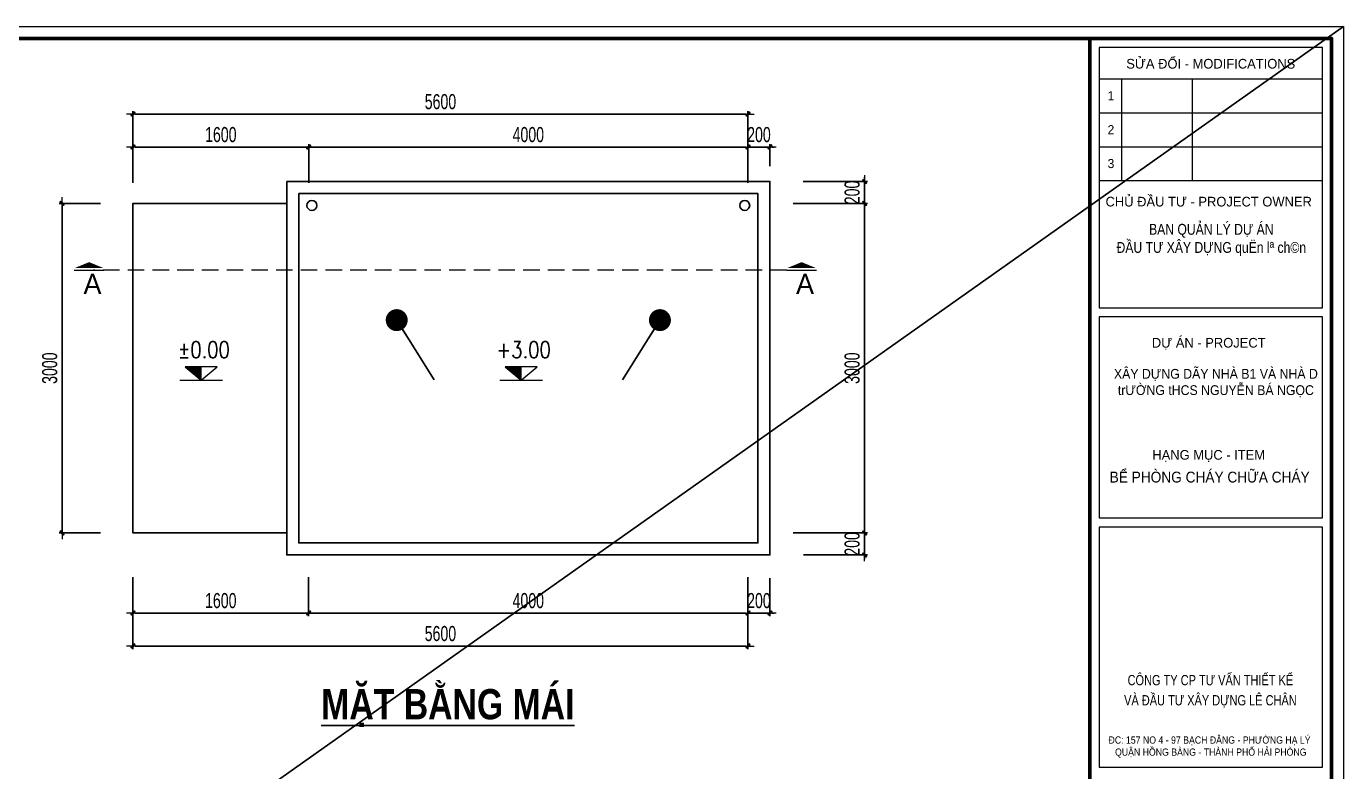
# Model space of a CAD drawing. Header units: millimetres. Extents: x 142758 to 365363, y -504867 to -449406.
# Drawn here: x 209147 to 221141, y -469268 to -462482 of the extents above; entities that cross this region are included whole.
import ezdxf
from ezdxf.enums import TextEntityAlignment as Align

# ---------------------------------------------------------------- set-up
doc = ezdxf.new("R2010")
doc.units = ezdxf.units.MM
doc.header["$LTSCALE"] = 20
doc.header["$MEASUREMENT"] = 0
doc.header["$PDMODE"] = 32
doc.linetypes.add('HIDDEN', pattern=[0.375, 0.25, -0.125])
doc.layers.get('Defpoints').update_dxf_attribs({"color": 1})
for name, color, linetype, lineweight in [('08. Net Text', 3, 'Continuous', 13), ('LC Dim', 8, 'Continuous', 18), ('LC Khac', 4, 'Continuous', 9), ('LC MANH DUT', 35, 'HIDDEN', 5), ('LC Net thay', 7, 'Continuous', 25), ('LC Text1', 3, 'Continuous', 20), ('LC Text2', 7, 'Continuous', 25)]:
    doc.layers.add(name, color=color, linetype=linetype, lineweight=lineweight)
doc.layers.add('KCS_Plotter', color=11, linetype='Continuous', plot=False)
doc.layers.add('Khungten_LCDI', color=7, linetype='Continuous')
doc.styles.add('HOATBIF', font='hoatbif.shx', dxfattribs={"width": 0.7})
doc.styles.add('Khungten', font='VHAVAN.TTF', dxfattribs={"width": 0.9, "height": 5000})
doc.styles.add('LC 1', font='VHAVANB.TTF')
doc.styles.add('LC3', font='VHARIALB.TTF', dxfattribs={"width": 0.8})
doc.styles.add('T1', font='Vnsimli.shx', dxfattribs={"width": 0.8})
doc.styles.add('Text Khung Ten', font='VHAVAN.TTF')
doc.styles.add('Title', font='VHBLACK.TTF', dxfattribs={"width": 0.8})
doc.dimstyles.new('1-100', dxfattribs={"dimscale": 100, "dimtxt": 2.5, "dimasz": 0.35, "dimexe": 0.5, "dimexo": 0, "dimgap": 0.8, "dimtad": 1, "dimdec": 0, "dimzin": 0, "dimdsep": 46, "dimtxsty": 'HOATBIF', "dimblk1": 'DOT', "dimblk2": 'DOT', "dimsah": 1, "dimcen": -1, "dimdle": 1, "dimclrd": 256, "dimclre": 256, "dimclrt": 4, "dimadec": 3, "dimazin": 2, "dimtfac": 0.333333, "dimtdec": 0, "dimtix": 1, "dimtmove": 2, "dimatfit": 3, "dimldrblk": 'DOT', "dimfxl": 1, "dimtvp": 0.833333, "dimtolj": 1, "dimtzin": 0, "dimarcsym": 0})
doc.dimstyles.new('MONG', dxfattribs={"dimscale": 50, "dimtxt": 2.5, "dimasz": 0.35, "dimexe": 0.5, "dimexo": 0, "dimgap": 0.8, "dimtad": 1, "dimdec": 0, "dimzin": 0, "dimdsep": 46, "dimtxsty": 'HOATBIF', "dimblk1": 'DOT', "dimblk2": 'DOT', "dimsah": 1, "dimcen": -1, "dimdle": 1, "dimclrd": 256, "dimclre": 256, "dimclrt": 4, "dimadec": 3, "dimazin": 2, "dimtfac": 0.333333, "dimtdec": 0, "dimtix": 1, "dimtmove": 2, "dimatfit": 3, "dimldrblk": 'DOT', "dimfxl": 1, "dimtvp": 0.833333, "dimtolj": 1, "dimtzin": 0, "dimarcsym": 0})

# ---------------------------------------------------------------- blocks, each defined once
blk = doc.blocks.new('TIEUDE1')
at = {"layer": 'LC Text2', "color": 7, "style": 'LC 1'}
blk.add_attdef('TIªU§Ò', text='', height=5, dxfattribs=at).set_placement((0, 0), align=Align.BOTTOM_CENTER)
blk.add_attdef('TL', text='', height=3, dxfattribs=at).set_placement((0, -2), align=Align.TOP_CENTER)
blk = doc.blocks.new('Nha o can bo nhan vien Trung doan')
at = {"layer": 'Defpoints', "lineweight": 0}
blk.add_lwpolyline([(-1200, -14850), (-1200, 14850), (40800, 14850), (40800, -14850)], close=True, dxfattribs=at)
at = {"layer": 'Khungten_LCDI', "color": 5, "lineweight": 60}
blk.add_line((36600, 14650), (36600, -14650), dxfattribs=at)
at = {"layer": 'Khungten_LCDI', "color": 5, "lineweight": 25}
blk.add_line((40600, -14650), (40600, 14650), dxfattribs=at)
at = {"layer": 'Khungten_LCDI', "color": 9, "lineweight": 15}
for p, q in [((36750, 13981), (40450, 13981)), ((37123, 13981), (37123, 12297)), ((38293, 13981), (38293, 12297)), ((36750, 13420), (40450, 13420)), ((36750, 12858), (40450, 12858)), ((36750, 12297), (40450, 12297))]:
    blk.add_line(p, q, dxfattribs=at)
at = {"layer": 'Khungten_LCDI', "color": 5, "lineweight": 60}
blk.add_lwpolyline([(0, -14650), (0, 14650), (40600, 14650), (40600, -14650)], close=True, dxfattribs=at)
at = {"layer": 'Khungten_LCDI', "color": 9, "lineweight": 15}
for points in [[(36750, 10190), (40450, 10190), (40450, 14500), (36750, 14500)], [(36750, 6712), (40450, 6712), (40450, 10040), (36750, 10040)], [(36750, 2587), (40450, 2587), (40450, 6562), (36750, 6562)]]:
    blk.add_lwpolyline(points, close=True, dxfattribs=at)
at = {"color": 7, "style": 'Khungten'}
for s, p in [('söa ®æi - modifications', (38600, 14151)), ('chñ ®Çu t\xad - project owner', (38566, 11868)), ('dù ¸n - PROJECT', (38566, 9532)), ('h¹ng môc - item', (38566, 7676))]:
    blk.add_text(s, height=160, dxfattribs=at).set_placement(p, align=Align.CENTER)
at = {"color": 7, "style": 'Title', "width": 0.8}
for s, p in [('c«ng ty cp t\xad vÊn thiÕt kÕ', (38594, 3942)), ('vµ ®Çu t\xad x©y dùng lª ch©n', (38594, 3609))]:
    blk.add_text(s, height=170, dxfattribs=at).set_placement(p, align=Align.CENTER)
at = {"color": 4, "attachment_point": 5, "style": 'Khungten'}
for s, insert, char_height, width in [('{\\fArial|b0|i0|c0|p34;\\W0.8;BAN QUẢN LÝ DỰ ÁN \\PĐẦU TƯ XÂY DỰNG\\f.VnArialH|b0|i0|c0|p34; quËn lª ch©n}', (38609, 11313), 180, 3619.87), ('{\\f.VnArialH|b0|i0|c0|p34;X\\fArial|b0|i0|c0|p34;ÂY DỰNG DÃY NHÀ B1 VÀ NHÀ D\\f.VnArialH|b0|i0|c0|p34; tr\\fArial|b0|i0|c163|p34;ƯỜNG\\f.VnArialH|b0|i0|c0|p34; tHCS NGUY\\fArial|b0|i0|c163|p34;ỄN BÁ NGỌC}', (38685, 8945), 162, 3837.04), ('{\\f.VnArialH|b0|i0|c0|p34;BÓ PHßNG CH¸Y CH÷A CH¸Y}', (38582, 7387), 180, 3833.26)]:
    blk.add_mtext(s, dxfattribs=dict(at, insert=insert, char_height=char_height, width=width))
at = {"color": 7, "insert": (38600, 3096), "char_height": 120, "attachment_point": 2, "style": 'Khungten'}
blk.add_mtext_dynamic_manual_height_columns('®c: 157 no 4 - 97 b¹ch ®»ng - ph\xadêng h¹ lý   quËn hång bµng - thµnh phè h¶i phßng ', width=3421.65, gutter_width=25, heights=[0], dxfattribs=at)
at = {"color": 7, "style": 'Khungten', "width": 0.8}
for tag, p in [('REVISION', (39499, -10746)), ('NGAYHT', (39546, -11609))]:
    blk.add_attdef(tag, text='', height=200, dxfattribs=at).set_placement(p, align=Align.CENTER)
at = {"layer": '08. Net Text', "color": 7, "style": 'Text Khung Ten'}
blk.add_text('1', height=150, dxfattribs=at).set_placement((36892, 13627))
at = {"layer": '08. Net Text', "color": 7, "ltscale": 2, "style": 'Text Khung Ten'}
for s, p in [('2', (36892, 13065)), ('3', (36892, 12504))]:
    blk.add_text(s, height=150, dxfattribs=at).set_placement(p)
at = {"layer": 'LC Text1', "style": 'Title', "width": 1.485915}
for tag, p, p2 in [('TENBANVE1', (36913, -8886), (40339, -8886)), ('TENBANVE2', (36913, -9562), (40339, -9562))]:
    blk.add_attdef(tag, text='', height=250, dxfattribs=at).set_placement(p, p2, align=Align.FIT)
at = {"layer": 'LC Text1', "style": 'Title', "width": 0.7}
blk.add_attdef('SOBANVE', text='', height=250, dxfattribs=at).set_placement((39562, -13896), align=Align.CENTER)
blk = doc.blocks.new('DOT')
at = {"layer": 'LC Dim', "color": 4}
blk.add_line((-1, -1), (1, 1), dxfattribs=at)
at = {"layer": 'LC Dim'}
blk.add_line((-3, 0), (3, 0), dxfattribs=at)
at = {"layer": 'LC Dim', "color": 4}
blk.add_lwpolyline([(0.5, 1), (-1, -0.5), (-0.5, -1), (1, 0.5)], close=True, dxfattribs=at)
blk = doc.blocks.new('*D68')
at = {"layer": 'Defpoints', "color": 0, "ltscale": 2, "transparency": 16777216}
for p in [(209823, -464094), (209472, -467094), (209823, -467094)]:
    blk.add_point(p, dxfattribs=at)
at = {"layer": 'LC Dim', "lineweight": -2, "ltscale": 2, "transparency": 16777216}
for p, q in [((209823, -464094), (209445, -464094)), ((209472, -464114), (209472, -467075)), ((209823, -467094), (209445, -467094))]:
    blk.add_line(p, q, dxfattribs=at)
at = {"layer": 'LC Dim', "lineweight": -2, "ltscale": 2, "transparency": 16777216, "xscale": 19.25, "yscale": 19.25, "zscale": 19.25}
for p, rotation in [((209472, -464094), 90), ((209472, -467094), 270)]:
    blk.add_blockref('DOT', p, dxfattribs=dict(at, rotation=rotation))
at = {"layer": 'LC Dim', "color": 4, "ltscale": 2, "transparency": 16777216, "insert": (209360, -465594), "char_height": 137.5, "attachment_point": 5, "rotation": 90, "style": 'HOATBIF'}
blk.add_mtext('\\A1;3000', dxfattribs=at)
blk = doc.blocks.new('_Dot')
at = {"color": 0, "linetype": 'ByBlock', "lineweight": -2}
blk.add_line((-0.5, 0), (-1, 0), dxfattribs=at)
at = {"color": 0, "linetype": 'ByBlock', "const_width": 0.5}
blk.add_lwpolyline([(-0.25, 0, 1), (0.25, 0, 1)], format="xyb", close=True, dxfattribs=at)
blk = doc.blocks.new('*D69')
at = {"layer": 'Defpoints', "color": 0, "ltscale": 2, "transparency": 16777216}
for p in [(211717.33538, -463580.79265), (210117.33538, -463906.89217), (211717.33538, -463906.89217)]:
    blk.add_point(p, dxfattribs=at)
at = {"layer": 'LC Dim', "lineweight": -2, "ltscale": 2, "transparency": 16777216}
for p, q in [((210117.33538, -463906.89217), (210117.33538, -463553.29265)), ((210136.58538, -463580.79265), (211698.08538, -463580.79265)), ((211717.33538, -463906.89217), (211717.33538, -463553.29265))]:
    blk.add_line(p, q, dxfattribs=at)
at = {"layer": 'LC Dim', "lineweight": -2, "ltscale": 2, "transparency": 16777216, "xscale": 19.25, "yscale": 19.25, "zscale": 19.25, "rotation": 180}
blk.add_blockref('DOT', (210117.33538, -463580.79265), dxfattribs=at)
at = {"layer": 'LC Dim', "lineweight": -2, "ltscale": 2, "transparency": 16777216, "xscale": 19.25, "yscale": 19.25, "zscale": 19.25}
blk.add_blockref('DOT', (211717.33538, -463580.79265), dxfattribs=at)
at = {"layer": 'LC Dim', "color": 4, "ltscale": 2, "transparency": 16777216, "insert": (210917.33538, -463468.04265), "char_height": 137.5, "attachment_point": 5, "style": 'HOATBIF'}
blk.add_mtext('\\A1;1600', dxfattribs=at)
blk = doc.blocks.new('*D70')
at = {"layer": 'Defpoints', "color": 0, "ltscale": 2, "transparency": 16777216}
for p in [(215717.33538, -463280.79265), (210117.33538, -463906.89217), (215717.33538, -463906.89217)]:
    blk.add_point(p, dxfattribs=at)
at = {"layer": 'LC Dim', "lineweight": -2, "ltscale": 2, "transparency": 16777216}
for p, q in [((210117.33538, -463906.89217), (210117.33538, -463253.29265)), ((210136.58538, -463280.79265), (215698.08538, -463280.79265)), ((215717.33538, -463906.89217), (215717.33538, -463253.29265))]:
    blk.add_line(p, q, dxfattribs=at)
at = {"layer": 'LC Dim', "lineweight": -2, "ltscale": 2, "transparency": 16777216, "xscale": 19.25, "yscale": 19.25, "zscale": 19.25, "rotation": 180}
blk.add_blockref('DOT', (210117.33538, -463280.79265), dxfattribs=at)
at = {"layer": 'LC Dim', "lineweight": -2, "ltscale": 2, "transparency": 16777216, "xscale": 19.25, "yscale": 19.25, "zscale": 19.25}
blk.add_blockref('DOT', (215717.33538, -463280.79265), dxfattribs=at)
at = {"layer": 'LC Dim', "color": 4, "ltscale": 2, "transparency": 16777216, "insert": (212917.33538, -463168.04265), "char_height": 137.5, "attachment_point": 5, "style": 'HOATBIF'}
blk.add_mtext('\\A1;5600', dxfattribs=at)
blk = doc.blocks.new('*D71')
at = {"layer": 'Defpoints', "color": 0, "ltscale": 2, "transparency": 16777216}
for p in [(216129, -464094), (216129, -467094), (216779, -467094)]:
    blk.add_point(p, dxfattribs=at)
at = {"layer": 'LC Dim', "lineweight": -2, "ltscale": 2, "transparency": 16777216}
for p, q in [((216129, -464094), (216806, -464094)), ((216779, -464114), (216779, -467075)), ((216129, -467094), (216806, -467094))]:
    blk.add_line(p, q, dxfattribs=at)
at = {"layer": 'LC Dim', "lineweight": -2, "ltscale": 2, "transparency": 16777216, "xscale": 19.25, "yscale": 19.25, "zscale": 19.25}
for p, rotation in [((216779, -464094), 90), ((216779, -467094), 270)]:
    blk.add_blockref('DOT', p, dxfattribs=dict(at, rotation=rotation))
at = {"layer": 'LC Dim', "color": 4, "ltscale": 2, "transparency": 16777216, "insert": (216666, -465594), "char_height": 137.5, "attachment_point": 5, "rotation": 90, "style": 'HOATBIF'}
blk.add_mtext('\\A1;3000', dxfattribs=at)
blk = doc.blocks.new('Caodo1')
at = {"layer": 'LC Text1'}
blk.add_hatch(color=256, dxfattribs=at).paths.add_polyline_path([(0, 200), (0, 0), (243, 200)])
for p, q in [((0, 0), (0, 200)), ((324, 0), (-324, 0))]:
    blk.add_line(p, q, dxfattribs=at)
blk.add_lwpolyline([(-243, 200), (243, 200), (0, 0), (0, 0)], close=True, dxfattribs=at)
at = {"layer": 'LC Text1', "style": 'T1', "width": 0.8}
blk.add_attdef('%%P0,00', text='', height=250, dxfattribs=at).set_placement((-39, 460), align=Align.MIDDLE_CENTER)
blk = doc.blocks.new('*D75')
at = {"layer": 'Defpoints', "color": 0, "ltscale": 2, "transparency": 16777216}
for p in [(211717.33538, -463580.79265), (211717.33538, -463906.89217), (215717.33538, -463906.89217)]:
    blk.add_point(p, dxfattribs=at)
at = {"layer": 'LC Dim', "lineweight": -2, "ltscale": 2, "transparency": 16777216}
for p, q in [((211717.33538, -463906.89217), (211717.33538, -463553.29265)), ((215698.08538, -463580.79265), (211736.58538, -463580.79265)), ((215717.33538, -463906.89217), (215717.33538, -463553.29265))]:
    blk.add_line(p, q, dxfattribs=at)
at = {"layer": 'LC Dim', "lineweight": -2, "ltscale": 2, "transparency": 16777216, "xscale": 19.25, "yscale": 19.25, "zscale": 19.25, "rotation": 180}
blk.add_blockref('DOT', (211717.33538, -463580.79265), dxfattribs=at)
at = {"layer": 'LC Dim', "lineweight": -2, "ltscale": 2, "transparency": 16777216, "xscale": 19.25, "yscale": 19.25, "zscale": 19.25}
blk.add_blockref('DOT', (215717.33538, -463580.79265), dxfattribs=at)
at = {"layer": 'LC Dim', "color": 4, "ltscale": 2, "transparency": 16777216, "insert": (213717.33538, -463468.04265), "char_height": 137.5, "attachment_point": 5, "style": 'HOATBIF'}
blk.add_mtext('\\A1;4000', dxfattribs=at)
blk = doc.blocks.new('*D76')
at = {"layer": 'Defpoints', "color": 0, "ltscale": 2, "transparency": 16777216}
for p in [(210117, -467498), (211717, -467498), (211717, -467824)]:
    blk.add_point(p, dxfattribs=at)
at = {"layer": 'LC Dim', "lineweight": -2, "ltscale": 2, "transparency": 16777216}
for p, q in [((210117, -467498), (210117, -467852)), ((211717, -467498), (211717, -467852)), ((210137, -467824), (211698, -467824))]:
    blk.add_line(p, q, dxfattribs=at)
at = {"layer": 'LC Dim', "lineweight": -2, "ltscale": 2, "transparency": 16777216, "xscale": 19.25, "yscale": 19.25, "zscale": 19.25, "rotation": 180}
blk.add_blockref('DOT', (210117, -467824), dxfattribs=at)
at = {"layer": 'LC Dim', "lineweight": -2, "ltscale": 2, "transparency": 16777216, "xscale": 19.25, "yscale": 19.25, "zscale": 19.25}
blk.add_blockref('DOT', (211717, -467824), dxfattribs=at)
at = {"layer": 'LC Dim', "color": 4, "ltscale": 2, "transparency": 16777216, "insert": (210917, -467711), "char_height": 137.5, "attachment_point": 5, "style": 'HOATBIF'}
blk.add_mtext('\\A1;1600', dxfattribs=at)
blk = doc.blocks.new('*D77')
at = {"layer": 'Defpoints', "color": 0, "ltscale": 2, "transparency": 16777216}
for p in [(210117, -467498), (215717, -467498), (215717, -468124)]:
    blk.add_point(p, dxfattribs=at)
at = {"layer": 'LC Dim', "lineweight": -2, "ltscale": 2, "transparency": 16777216}
for p, q in [((210117, -467498), (210117, -468152)), ((215717, -467498), (215717, -468152)), ((210137, -468124), (215698, -468124))]:
    blk.add_line(p, q, dxfattribs=at)
at = {"layer": 'LC Dim', "lineweight": -2, "ltscale": 2, "transparency": 16777216, "xscale": 19.25, "yscale": 19.25, "zscale": 19.25, "rotation": 180}
blk.add_blockref('DOT', (210117, -468124), dxfattribs=at)
at = {"layer": 'LC Dim', "lineweight": -2, "ltscale": 2, "transparency": 16777216, "xscale": 19.25, "yscale": 19.25, "zscale": 19.25}
blk.add_blockref('DOT', (215717, -468124), dxfattribs=at)
at = {"layer": 'LC Dim', "color": 4, "ltscale": 2, "transparency": 16777216, "insert": (212917, -468011), "char_height": 137.5, "attachment_point": 5, "style": 'HOATBIF'}
blk.add_mtext('\\A1;5600', dxfattribs=at)
blk = doc.blocks.new('*D78')
at = {"layer": 'Defpoints', "color": 0, "ltscale": 2, "transparency": 16777216}
for p in [(211717, -467498), (215717, -467498), (211717, -467824)]:
    blk.add_point(p, dxfattribs=at)
at = {"layer": 'LC Dim', "lineweight": -2, "ltscale": 2, "transparency": 16777216}
for p, q in [((211717, -467498), (211717, -467852)), ((215717, -467498), (215717, -467852)), ((215698, -467824), (211737, -467824))]:
    blk.add_line(p, q, dxfattribs=at)
at = {"layer": 'LC Dim', "lineweight": -2, "ltscale": 2, "transparency": 16777216, "xscale": 19.25, "yscale": 19.25, "zscale": 19.25, "rotation": 180}
blk.add_blockref('DOT', (211717, -467824), dxfattribs=at)
at = {"layer": 'LC Dim', "lineweight": -2, "ltscale": 2, "transparency": 16777216, "xscale": 19.25, "yscale": 19.25, "zscale": 19.25}
blk.add_blockref('DOT', (215717, -467824), dxfattribs=at)
at = {"layer": 'LC Dim', "color": 4, "ltscale": 2, "transparency": 16777216, "insert": (213717, -467711), "char_height": 137.5, "attachment_point": 5, "style": 'HOATBIF'}
blk.add_mtext('\\A1;4000', dxfattribs=at)
blk = doc.blocks.new('*D100')
at = {"layer": 'Defpoints', "color": 0, "ltscale": 2, "transparency": 16777216}
for p in [(216129, -467094), (216224, -467294), (216779, -467294)]:
    blk.add_point(p, dxfattribs=at)
at = {"layer": 'LC Dim', "lineweight": -2, "ltscale": 2, "transparency": 16777216}
for p, q in [((216779, -467075), (216779, -467056)), ((216129, -467094), (216806, -467094)), ((216779, -467094), (216779, -467294)), ((216224, -467294), (216806, -467294)), ((216779, -467314), (216779, -467333))]:
    blk.add_line(p, q, dxfattribs=at)
at = {"layer": 'LC Dim', "lineweight": -2, "ltscale": 2, "transparency": 16777216, "xscale": 19.25, "yscale": 19.25, "zscale": 19.25}
for p, rotation in [((216779, -467094), 270), ((216779, -467294), 90)]:
    blk.add_blockref('DOT', p, dxfattribs=dict(at, rotation=rotation))
at = {"layer": 'LC Dim', "color": 4, "ltscale": 2, "transparency": 16777216, "insert": (216666, -467194), "char_height": 137.5, "attachment_point": 5, "rotation": 90, "style": 'HOATBIF'}
blk.add_mtext('\\A1;200', dxfattribs=at)
blk = doc.blocks.new('*D101')
at = {"layer": 'Defpoints', "color": 0, "ltscale": 2, "transparency": 16777216}
for p in [(215717, -467498), (215917, -467506), (215917, -467824)]:
    blk.add_point(p, dxfattribs=at)
at = {"layer": 'LC Dim', "lineweight": -2, "ltscale": 2, "transparency": 16777216}
for p, q in [((215717, -467498), (215717, -467852)), ((215917, -467506), (215917, -467852)), ((215698, -467824), (215679, -467824)), ((215717, -467824), (215917, -467824)), ((215937, -467824), (215956, -467824))]:
    blk.add_line(p, q, dxfattribs=at)
at = {"layer": 'LC Dim', "lineweight": -2, "ltscale": 2, "transparency": 16777216, "xscale": 19.25, "yscale": 19.25, "zscale": 19.25}
blk.add_blockref('DOT', (215717, -467824), dxfattribs=at)
at = {"layer": 'LC Dim', "lineweight": -2, "ltscale": 2, "transparency": 16777216, "xscale": 19.25, "yscale": 19.25, "zscale": 19.25, "rotation": 180}
blk.add_blockref('DOT', (215917, -467824), dxfattribs=at)
at = {"layer": 'LC Dim', "color": 4, "ltscale": 2, "transparency": 16777216, "insert": (215817, -467711), "char_height": 137.5, "attachment_point": 5, "style": 'HOATBIF'}
blk.add_mtext('\\A1;200', dxfattribs=at)
blk = doc.blocks.new('*D102')
at = {"layer": 'Defpoints', "color": 0, "ltscale": 2, "transparency": 16777216}
for p in [(216221, -463894), (216779, -463894), (216129, -464094)]:
    blk.add_point(p, dxfattribs=at)
at = {"layer": 'LC Dim', "lineweight": -2, "ltscale": 2, "transparency": 16777216}
for p, q in [((216221, -463894), (216806, -463894)), ((216779, -463875), (216779, -463856)), ((216779, -464094), (216779, -463894)), ((216129, -464094), (216806, -464094)), ((216779, -464114), (216779, -464133))]:
    blk.add_line(p, q, dxfattribs=at)
at = {"layer": 'LC Dim', "lineweight": -2, "ltscale": 2, "transparency": 16777216, "xscale": 19.25, "yscale": 19.25, "zscale": 19.25}
for p, rotation in [((216779, -463894), 270), ((216779, -464094), 90)]:
    blk.add_blockref('DOT', p, dxfattribs=dict(at, rotation=rotation))
at = {"layer": 'LC Dim', "color": 4, "ltscale": 2, "transparency": 16777216, "insert": (216666, -463994), "char_height": 137.5, "attachment_point": 5, "rotation": 90, "style": 'HOATBIF'}
blk.add_mtext('\\A1;200', dxfattribs=at)
blk = doc.blocks.new('*D103')
at = {"layer": 'Defpoints', "color": 0, "ltscale": 2, "transparency": 16777216}
for p in [(215917.33538, -463580.79265), (215917.33538, -463753.5), (215717.33538, -463906.89217)]:
    blk.add_point(p, dxfattribs=at)
at = {"layer": 'LC Dim', "lineweight": -2, "ltscale": 2, "transparency": 16777216}
for p, q in [((215698.08538, -463580.79265), (215678.83538, -463580.79265)), ((215717.33538, -463906.89217), (215717.33538, -463553.29265)), ((215717.33538, -463580.79265), (215917.33538, -463580.79265)), ((215917.33538, -463753.5), (215917.33538, -463553.29265)), ((215936.58538, -463580.79265), (215955.83538, -463580.79265))]:
    blk.add_line(p, q, dxfattribs=at)
at = {"layer": 'LC Dim', "lineweight": -2, "ltscale": 2, "transparency": 16777216, "xscale": 19.25, "yscale": 19.25, "zscale": 19.25}
blk.add_blockref('DOT', (215717.33538, -463580.79265), dxfattribs=at)
at = {"layer": 'LC Dim', "lineweight": -2, "ltscale": 2, "transparency": 16777216, "xscale": 19.25, "yscale": 19.25, "zscale": 19.25, "rotation": 180}
blk.add_blockref('DOT', (215917.33538, -463580.79265), dxfattribs=at)
at = {"layer": 'LC Dim', "color": 4, "ltscale": 2, "transparency": 16777216, "insert": (215817.33538, -463468.04265), "char_height": 137.5, "attachment_point": 5, "style": 'HOATBIF'}
blk.add_mtext('\\A1;200', dxfattribs=at)

msp = doc.modelspace()

# ---------------------------------------------------------------- linework, layer by layer
at = {"layer": 'KCS_Plotter', "ltscale": 2}
msp.add_line((198041.3, -478816.8), (221141.3, -462481.8), dxfattribs=at)
at = {"layer": 'LC Khac', "color": 1, "ltscale": 2}
for p, q in [((209583, -464703), (209853.1, -464703)), ((216070.8, -464703), (216341, -464703))]:
    msp.add_line(p, q, dxfattribs=at)
for points in [[(209718, -464628.4, 0, 262.3, 0), (209718, -464682.6, 153, 153, 0)], [(216205.9, -464628.4, 0, 262.3, 0), (216205.9, -464682.6, 153, 153, 0)]]:
    msp.add_lwpolyline(points, format="xyseb", dxfattribs=at)
at = {"layer": 'LC MANH DUT', "ltscale": 30}
msp.add_line((216070.8, -464703), (209757, -464703), dxfattribs=at)
at = {"layer": 'LC Net thay'}
for points in [[(211517.3, -463894.3), (215917.3, -463894.3), (215917.3, -467294.3), (211517.3, -467294.3)], [(211627.3, -464004.3), (215807.3, -464004.3), (215807.3, -467184.3), (211627.3, -467184.3)]]:
    msp.add_lwpolyline(points, close=True, dxfattribs=at)
msp.add_lwpolyline([(211517.3, -464094.3), (210117.3, -464094.3), (210117.3, -467094.3), (211517.3, -467094.3)], dxfattribs=at)
at = {"layer": 'LC Net thay', "ltscale": 2}
for centre in [(211746.5, -464112.5), (215688.2, -464112.5)]:
    msp.add_circle(centre, 45, dxfattribs=at)

# ---------------------------------------------------------------- block references
at = {"layer": 'LC Net thay', "xscale": 0.55, "yscale": 0.55, "zscale": 0.55}
msp.add_blockref('Nha o can bo nhan vien Trung doan', (198701.3, -470649.3), dxfattribs=at)
at = {"layer": 'LC Text1'}
ref = msp.add_blockref('Caodo1', (210739.6, -465701.9), dxfattribs=dict(at, xscale=-0.6, yscale=0.6, zscale=0.6))
ref.add_attrib('%%P0,00', '%%P0.00', dxfattribs={"layer": 'LC Text2', "color": 4, "height": 150, "style": 'T1', "width": 0.8}).set_placement((210763, -465426.2), align=Align.MIDDLE_CENTER)
ref = msp.add_blockref('Caodo1', (213651.6, -465701.9), dxfattribs=dict(at, xscale=-0.6, yscale=0.6, zscale=0.6))
ref.add_attrib('%%P0,00', '+3.00', dxfattribs={"layer": 'LC Text2', "color": 4, "height": 150, "style": 'T1', "width": 0.8}).set_placement((213675, -465426.2), align=Align.MIDDLE_CENTER)
at = {"layer": 'LC Text2'}
ref = msp.add_blockref('TIEUDE1', (212984.7, -468873.5), dxfattribs=dict(at, xscale=55.88, yscale=55.88, zscale=55.88))
ref.add_attrib('TIªU§Ò', '%%UmÆt b»ng m¸i', dxfattribs={"color": 7, "height": 275.176, "style": 'LC3', "width": 0.8}).set_placement((212984.7, -468873.5), align=Align.BOTTOM_CENTER)

# ---------------------------------------------------------------- texts
at = {"ltscale": 2, "style": 'LC 1'}
for p in [(209749, -464826.6), (216236.9, -464826.6)]:
    msp.add_attdef('A', text='B', height=183.6, dxfattribs=at).set_placement(p, align=Align.MIDDLE_CENTER)

# ---------------------------------------------------------------- dimensions: what is measured, and where the dimension line sits
at = {"layer": 'LC Dim', "ltscale": 2}
for base, p1, p2, angle, picture, middle in [((215717.3, -463280.8), (210117.3, -463906.9), (215717.3, -463906.9), 180, '*D70', (212917.3, -463168)), ((211717.3, -463580.8), (210117.3, -463906.9), (211717.3, -463906.9), 180, '*D69', (210917.3, -463468)), ((216779, -463894.3), (216129, -464094.3), (216221, -463894.3), 90, '*D102', (216666.2, -463994.3)), ((209472.5, -467094.3), (209823, -464094.3), (209823, -467094.3), 90, '*D68', (209359.7, -465594.3)), ((216779, -467094.3), (216129, -464094.3), (216129, -467094.3), 90, '*D71', (216666.2, -465594.3)), ((216779, -467294.3), (216129, -467094.3), (216223.5, -467294.3), 90, '*D100', (216666.2, -467194.3)), ((211717.3, -467824.2), (210117.3, -467498.1), (211717.3, -467498.1), 180, '*D76', (210917.3, -467711.5)), ((215717.3, -468124.2), (210117.3, -467498.1), (215717.3, -467498.1), 180, '*D77', (212917.3, -468011.5))]:
    dim = msp.add_linear_dim(base=base, p1=p1, p2=p2, angle=angle, dimstyle='MONG', override={"dimscale": 55}, dxfattribs=at)
    dim.commit()
    dim.dimension.update_dxf_attribs({"geometry": picture, "text_midpoint": middle})
for base, p1, p2, picture, middle in [((211717.3, -463580.8), (215717.3, -463906.9), (211717.3, -463906.9), '*D75', (213717.3, -463468)), ((215917.3, -463580.8), (215717.3, -463906.9), (215917.3, -463753.5), '*D103', (215817.3, -463468)), ((211717.3, -467824.2), (215717.3, -467498.1), (211717.3, -467498.1), '*D78', (213717.3, -467711.5)), ((215917.3, -467824.2), (215717.3, -467498.1), (215917.3, -467506.5), '*D101', (215817.3, -467711.5))]:
    dim = msp.add_linear_dim(base=base, p1=p1, p2=p2, dimstyle='MONG', override={"dimscale": 55}, dxfattribs=at)
    dim.commit()
    dim.dimension.update_dxf_attribs({"geometry": picture, "text_midpoint": middle})

# ---------------------------------------------------------------- leaders
for points in [[(212519, -465156.5), (212859.5, -465700)], [(214915.7, -465156.5), (214575.2, -465700)]]:
    msp.add_leader(points, dimstyle='1-100', override={"dimasz": 2, "dimgap": 0.8, "dimtad": 1, "dimfxl": 2, "dimtfill": 1, "dimarcsym": 1}, dxfattribs=at)

doc.saveas('drawing.dxf')
